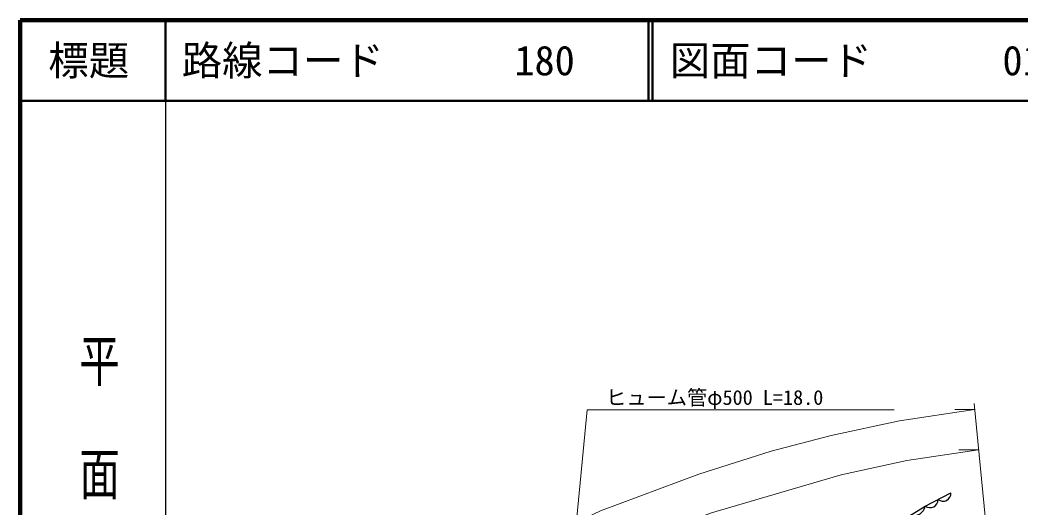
# Model space of a CAD drawing. Units: millimetres at full size, sheet at 1:1000; details may follow other scales. Extents: x 40000 to 680000, y 20000 to 380000.
# Drawn here: x 40000 to 163817, y 319668 to 380000 of the extents above; entities that cross this region are included whole.
import ezdxf
from ezdxf.enums import TextEntityAlignment as Align

# ---------------------------------------------------------------- set-up
doc = ezdxf.new("R2010")
doc.units = ezdxf.units.MM
doc.header["$LTSCALE"] = 1000
for name, color, linetype, lineweight in [('M-BGD', 7, 'Continuous', 25), ('M-STR-HTXT', 7, 'Continuous', 13), ('M-TTL', 2, 'Continuous', 140), ('M-TTL-BAND', 7, 'Continuous', 25), ('M-TTL-LINE', 7, 'Continuous', 50)]:
    doc.layers.add(name, color=color, linetype=linetype, lineweight=lineweight)
doc.layers.add('M-TTL-TXT', color=7, linetype='Continuous')
doc.styles.add('@ＭＳ ゴシック', font='')
doc.styles.add('ＭＳ ゴシック', font='')
doc.styles.get('@ＭＳ ゴシック').set_extended_font_data('@MS Gothic')
doc.styles.get('ＭＳ ゴシック').set_extended_font_data('MS Gothic')

msp = doc.modelspace()

# ---------------------------------------------------------------- linework, layer by layer
at = {"layer": 'M-BGD'}
msp.add_lwpolyline([(138858, 315298), (144469, 317096), (148406, 317702), (151978, 319897), (155146, 321539)], dxfattribs=at)
for centre, radius, start, end in [((152558, 320717), 1004, 234.74119, 0.06336), ((154173, 321478), 975, 231.20251, 3.60205), ((150594, 320148), 1407, 253.403, 349.72186)]:
    msp.add_arc(centre, radius, start, end, dxfattribs=at)
at = {"layer": 'M-STR-HTXT'}
for p, q in [((158080, 331853), (155625, 331828)), ((161071, 301351), (158009, 332582)), ((158569, 326870), (156114, 326845))]:
    msp.add_line(p, q, dxfattribs=at)
for points in [[(63068, 290925), (74408, 297979), (80027, 301627), (88514, 306823), (96270, 311367), (103090, 315185), (111791, 319317), (123957, 323837), (132931, 326690), (140319, 328615), (148796, 330450), (158080, 331853)], [(106524, 294014), (110135, 331813), (148122, 331813)], [(66141, 286948), (77090, 293759), (82694, 297397), (91084, 302533), (98755, 307028), (105386, 310740), (113738, 314706), (125528, 319087), (137194, 322480), (141557, 323767), (149700, 325530), (158569, 326870)]]:
    msp.add_lwpolyline(points, dxfattribs=at)
at = {"layer": 'M-TTL'}
for p, q in [((40000, 380000), (40000, 20000)), ((680000, 380000), (40000, 380000))]:
    msp.add_line(p, q, dxfattribs=at)
at = {"layer": 'M-TTL-BAND'}
msp.add_line((58000, 370000), (58000, 20000), dxfattribs=at)
at = {"layer": 'M-TTL-LINE'}
for p, q in [((58000, 380000), (58000, 370000)), ((117750, 380000), (117750, 370000)), ((118250, 380000), (118250, 370000)), ((40000, 370000), (680000, 370000))]:
    msp.add_line(p, q, dxfattribs=at)

# ---------------------------------------------------------------- texts
at = {"layer": 'M-STR-HTXT', "style": 'ＭＳ ゴシック'}
msp.add_text('ヒューム管φ500 L=18.0', height=1833, dxfattribs=at).set_placement((112500, 331862), align=Align.BOTTOM_LEFT)
at = {"layer": 'M-TTL-BAND', "style": '@ＭＳ ゴシック', "width": 1.4}
msp.add_text('平  面  図', height=3666, rotation=270, dxfattribs=at).set_placement((49777, 306475), align=Align.MIDDLE_RIGHT)
at = {"layer": 'M-TTL-TXT', "style": 'ＭＳ ゴシック'}
msp.add_text('標題', height=3666, dxfattribs=at).set_placement((48500, 375000), align=Align.MIDDLE_CENTER)
for s, p in [('路線コード', (60000, 375000)), ('180', (101142, 375000)), ('図面コード', (120380, 375000)), ('016-00', (161521, 375000))]:
    msp.add_text(s, height=3666, dxfattribs=at).set_placement(p, align=Align.MIDDLE_LEFT)

doc.saveas('drawing.dxf')
